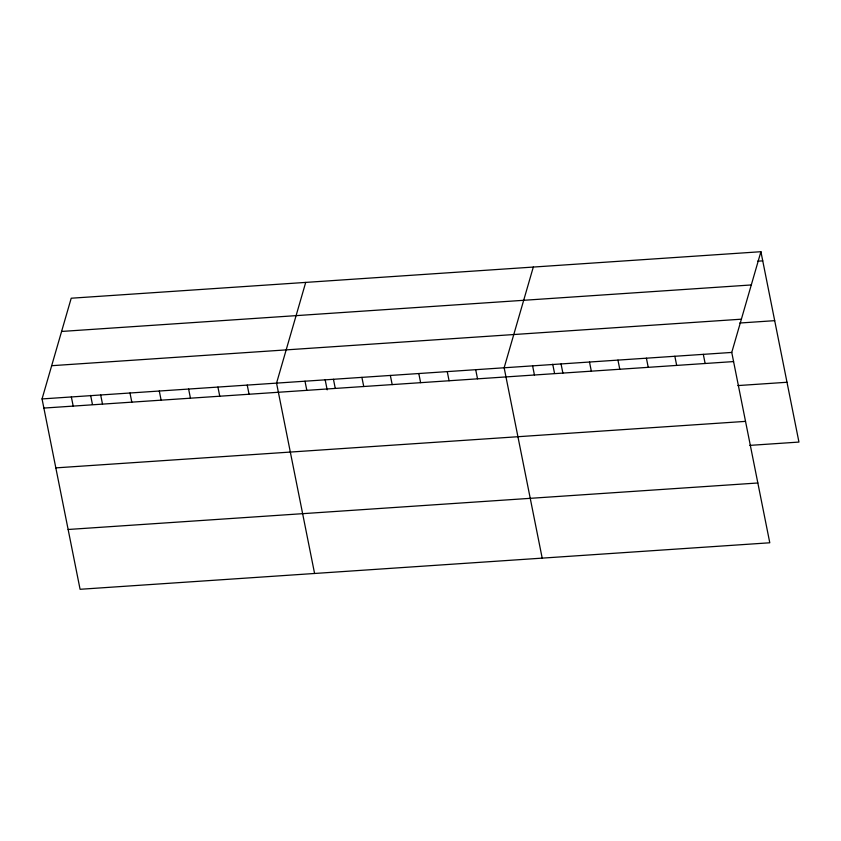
<?xml version="1.0" encoding="UTF-8"?>
<svg xmlns="http://www.w3.org/2000/svg" width="841" height="841" viewBox="0 0 841 841"><rect width="100%" height="100%" fill="white"/><g stroke="black" fill="none" stroke-linecap="round" stroke-linejoin="round"><path stroke-width="1.26" d="M760.916 251.711L731.754 352.432L769.788 542.781L80.084 589.289L42.05 398.928L71.212 298.219L760.916 251.711L798.95 442.072L749.804 445.383M305.714 282.408L276.552 383.118L314.587 573.478M533.31 267.06L504.148 367.78L542.193 558.13M757.573 261.204L762.745 260.857M61.582 331.449L751.286 284.952M51.669 365.698L741.373 319.191M739.775 323.018L774.687 320.663M42.05 398.928L731.754 352.432M43.879 408.074L733.583 361.577M737.862 385.577L786.997 382.266M55.821 467.88L745.525 421.373M68.142 529.483L757.846 482.986M703.307 354.345L705.136 363.491M674.85 356.269L676.679 365.415M646.403 358.182L648.232 367.328M617.956 360.106L619.785 369.252M589.499 362.019L591.328 371.165M561.052 363.943L562.881 373.089M552.726 364.248L554.524 373.225M532.605 365.856L534.434 375.002M475.701 369.693L477.53 378.839M447.254 371.617L449.083 380.763M418.797 373.53L420.626 382.676M390.35 375.443L392.179 384.6M361.903 377.367L363.733 386.513M333.446 379.28L335.275 388.426M325.131 379.585L327.181 389.856M304.999 381.204L306.828 390.35M247.233 385.094L249.062 394.24M217.924 387.07L219.753 396.216M188.615 389.047L190.444 398.192M159.296 391.023L161.125 400.169M129.987 392.999L131.816 402.145M100.678 394.976L102.507 404.122M90.628 395.396L92.426 404.384M71.359 396.952L73.188 406.098"/></g></svg>
